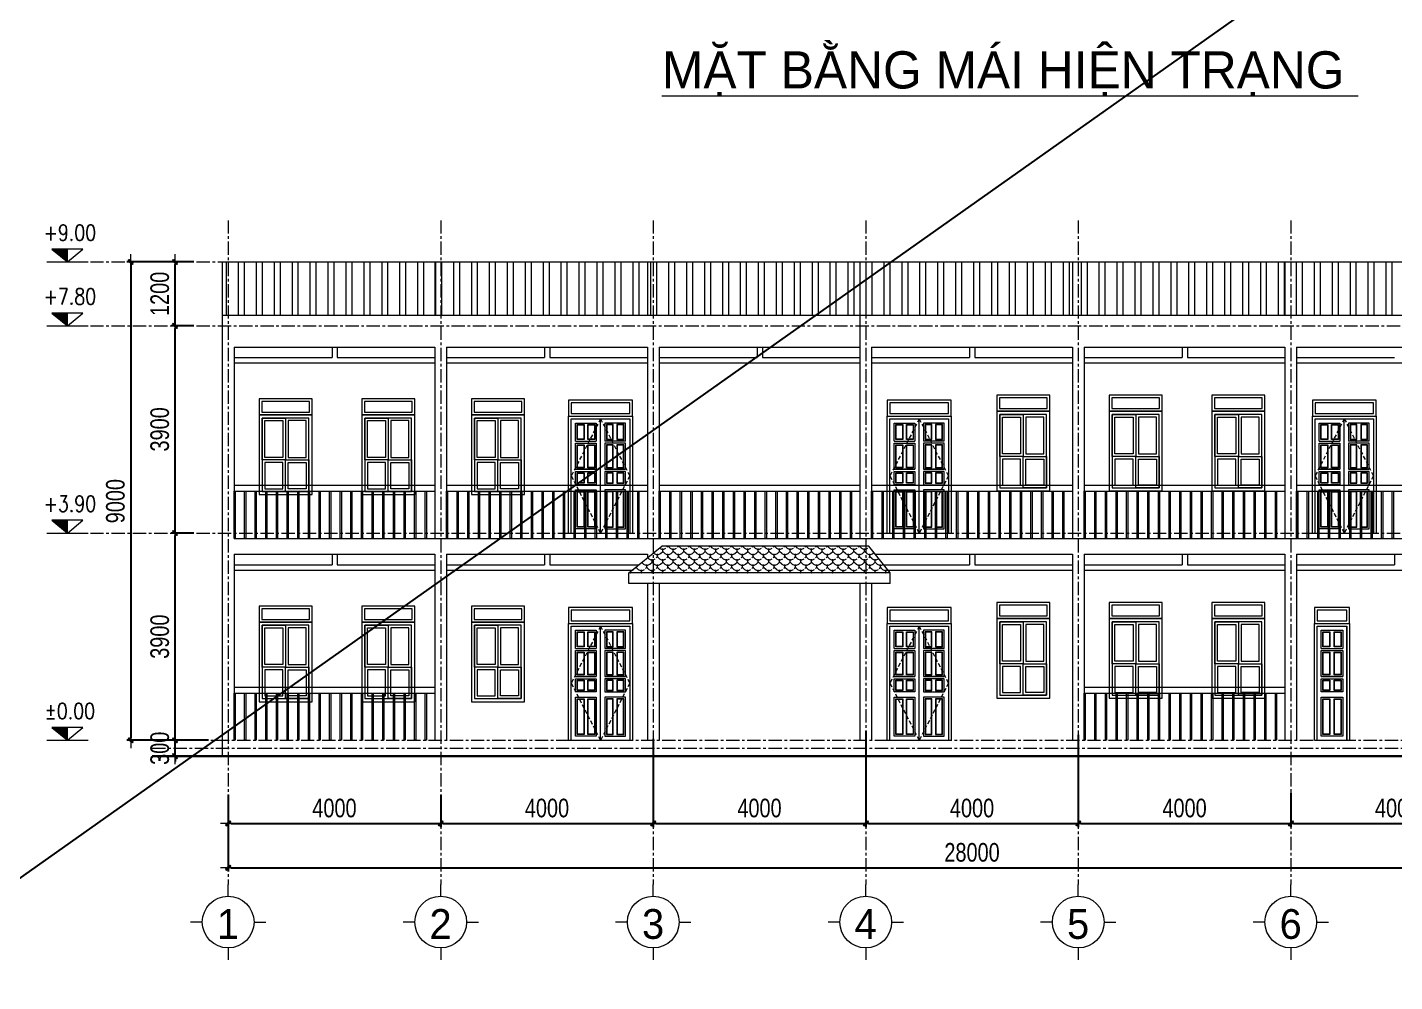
# Model space of a CAD drawing. Header units: millimetres. Extents: x 5243337 to 5938936, y 490824 to 785930.
# Drawn here: x 5692584 to 5718318, y 602022 to 619977 of the extents above; entities that cross this region are included whole.
import ezdxf
from ezdxf.enums import TextEntityAlignment as Align

# ---------------------------------------------------------------- set-up
doc = ezdxf.new("R2010")
doc.units = ezdxf.units.MM
doc.header["$MEASUREMENT"] = 0
doc.header["$PDMODE"] = 32
doc.linetypes.add('CENTER', pattern=[2, 1.25, -0.25, 0.25, -0.25])
doc.linetypes.add('HIDDEN', pattern=[0.375, 0.25, -0.125])
doc.layers.get('0').update_dxf_attribs({"lineweight": 0})
doc.layers.get('Defpoints').update_dxf_attribs({"lineweight": 0})
for name, color, linetype, lineweight in [('dim', 144, 'Continuous', 13), ('hatch1', 136, 'Continuous', 9), ('LC Dim', 8, 'Continuous', 18), ('LC ISO', 153, 'Continuous', 13), ('LC MANH DUT', 35, 'HIDDEN', 5), ('LC Net dam 1', 30, 'Continuous', 30), ('LC Net manh', 9, 'Continuous', 5), ('LC Text1', 3, 'Continuous', 20), ('LC Text2', 7, 'Continuous', 25), ('noithat', 125, 'Continuous', 9), ('text', 1, 'Continuous', 20), ('thay1', 63, 'Continuous', 18), ('truc', 76, 'CENTER', 9)]:
    doc.layers.add(name, color=color, linetype=linetype, lineweight=lineweight)
doc.layers.add('KCS_Plotter', color=11, linetype='Continuous', plot=False)
doc.layers.add('KICHTHUOC', color=9, linetype='Continuous')
doc.styles.add('AVANH-B', font='VHAVANB.TTF')
doc.styles.add('EG Hai', font='VHAVANB.TTF')
doc.styles.add('HOATBIF', font='hoatbif.shx', dxfattribs={"width": 0.8})
doc.styles.add('T1', font='Vnsimli.shx', dxfattribs={"width": 0.8})
doc.dimstyles.new('1-100', dxfattribs={"dimscale": 100, "dimtxt": 2.5, "dimasz": 0.35, "dimexe": 0.5, "dimexo": 0, "dimgap": 0.8, "dimtad": 1, "dimdec": 0, "dimzin": 0, "dimdsep": 46, "dimtxsty": 'HOATBIF', "dimblk1": 'DOT', "dimblk2": 'DOT', "dimsah": 1, "dimcen": -1, "dimdle": 1, "dimclrd": 256, "dimclre": 256, "dimclrt": 4, "dimadec": 3, "dimazin": 2, "dimtfac": 0.333333, "dimtdec": 0, "dimtix": 1, "dimtmove": 2, "dimatfit": 3, "dimldrblk": 'DOT', "dimfxl": 1, "dimtvp": 0.833333, "dimtolj": 1, "dimtzin": 0, "dimarcsym": 0})

# ---------------------------------------------------------------- blocks, each defined once
blk = doc.blocks.new('TTRUC')
at = {"layer": 'LC ISO'}
for p, q in [((0, 6.95), (0, 10.13)), ((-6.95, 0), (-10.13, 0)), ((6.95, 0), (10.13, 0)), ((0, -6.95), (0, -10.13))]:
    blk.add_line(p, q, dxfattribs=at)
at = {"layer": 'LC Net manh'}
blk.add_circle((0, 0), 6.95, dxfattribs=at)
blk = doc.blocks.new('DOT')
at = {"layer": 'dim'}
for p, q in [((-3, 0), (3, 0)), ((-1, -1), (1, 1))]:
    blk.add_line(p, q, dxfattribs=at)
blk.add_lwpolyline([(0.5, 1), (-1, -0.5), (-0.5, -1), (1, 0.5)], close=True, dxfattribs=at)
blk = doc.blocks.new('*D812')
at = {"layer": 'Defpoints', "color": 0, "ltscale": 300, "transparency": 16777216}
for p in [(5696364, 605539), (5700364, 605539), (5700364, 605000)]:
    blk.add_point(p, dxfattribs=at)
at = {"layer": 'LC Dim', "lineweight": -2, "ltscale": 300, "transparency": 16777216}
for p, q in [((5696364, 605539), (5696364, 604930)), ((5700364, 605539), (5700364, 604930)), ((5696413, 605000), (5700315, 605000))]:
    blk.add_line(p, q, dxfattribs=at)
at = {"layer": 'LC Dim', "lineweight": -2, "ltscale": 300, "transparency": 16777216, "xscale": 49, "yscale": 49, "zscale": 49, "rotation": 180}
blk.add_blockref('DOT', (5696364, 605000), dxfattribs=at)
at = {"layer": 'LC Dim', "lineweight": -2, "ltscale": 300, "transparency": 16777216, "xscale": 49, "yscale": 49, "zscale": 49}
blk.add_blockref('DOT', (5700364, 605000), dxfattribs=at)
at = {"layer": 'LC Dim', "color": 4, "ltscale": 300, "transparency": 16777216, "insert": (5698364, 605287), "char_height": 350, "attachment_point": 5, "style": 'HOATBIF'}
blk.add_mtext('\\A1;4000', dxfattribs=at)
blk = doc.blocks.new('_Dot')
at = {"color": 0, "linetype": 'ByBlock', "lineweight": -2}
blk.add_line((-0.5, 0), (-1, 0), dxfattribs=at)
at = {"color": 0, "linetype": 'ByBlock', "const_width": 0.5}
blk.add_lwpolyline([(-0.25, 0, 1), (0.25, 0, 1)], format="xyb", close=True, dxfattribs=at)
blk = doc.blocks.new('*D813')
at = {"layer": 'Defpoints', "color": 0, "transparency": 16777216}
for p in [(5704364, 606591), (5700364, 605539), (5704364, 605000)]:
    blk.add_point(p, dxfattribs=at)
at = {"layer": 'LC Dim', "lineweight": -2, "transparency": 16777216}
for p, q in [((5704364, 606591), (5704364, 604930)), ((5700364, 605539), (5700364, 604930)), ((5700413, 605000), (5704315, 605000))]:
    blk.add_line(p, q, dxfattribs=at)
at = {"layer": 'LC Dim', "lineweight": -2, "transparency": 16777216, "xscale": 49, "yscale": 49, "zscale": 49, "rotation": 180}
blk.add_blockref('DOT', (5700364, 605000), dxfattribs=at)
at = {"layer": 'LC Dim', "lineweight": -2, "transparency": 16777216, "xscale": 49, "yscale": 49, "zscale": 49}
blk.add_blockref('DOT', (5704364, 605000), dxfattribs=at)
at = {"layer": 'LC Dim', "color": 4, "transparency": 16777216, "insert": (5702364, 605287), "char_height": 350, "attachment_point": 5, "style": 'HOATBIF'}
blk.add_mtext('\\A1;4000', dxfattribs=at)
blk = doc.blocks.new('*D814')
at = {"layer": 'Defpoints', "color": 0, "transparency": 16777216}
for p in [(5704364, 606591), (5708364, 606740), (5708364, 605000)]:
    blk.add_point(p, dxfattribs=at)
at = {"layer": 'LC Dim', "lineweight": -2, "transparency": 16777216}
for p, q in [((5704364, 606591), (5704364, 604930)), ((5708364, 606740), (5708364, 604930)), ((5704413, 605000), (5708315, 605000))]:
    blk.add_line(p, q, dxfattribs=at)
at = {"layer": 'LC Dim', "lineweight": -2, "transparency": 16777216, "xscale": 49, "yscale": 49, "zscale": 49, "rotation": 180}
blk.add_blockref('DOT', (5704364, 605000), dxfattribs=at)
at = {"layer": 'LC Dim', "lineweight": -2, "transparency": 16777216, "xscale": 49, "yscale": 49, "zscale": 49}
blk.add_blockref('DOT', (5708364, 605000), dxfattribs=at)
at = {"layer": 'LC Dim', "color": 4, "transparency": 16777216, "insert": (5706364, 605287), "char_height": 350, "attachment_point": 5, "style": 'HOATBIF'}
blk.add_mtext('\\A1;4000', dxfattribs=at)
blk = doc.blocks.new('*D815')
at = {"layer": 'Defpoints', "color": 0, "transparency": 16777216}
for p in [(5708364, 606740), (5712364, 606663), (5712364, 605000)]:
    blk.add_point(p, dxfattribs=at)
at = {"layer": 'LC Dim', "lineweight": -2, "transparency": 16777216}
for p, q in [((5708364, 606740), (5708364, 604930)), ((5712364, 606663), (5712364, 604930)), ((5708413, 605000), (5712315, 605000))]:
    blk.add_line(p, q, dxfattribs=at)
at = {"layer": 'LC Dim', "lineweight": -2, "transparency": 16777216, "xscale": 49, "yscale": 49, "zscale": 49, "rotation": 180}
blk.add_blockref('DOT', (5708364, 605000), dxfattribs=at)
at = {"layer": 'LC Dim', "lineweight": -2, "transparency": 16777216, "xscale": 49, "yscale": 49, "zscale": 49}
blk.add_blockref('DOT', (5712364, 605000), dxfattribs=at)
at = {"layer": 'LC Dim', "color": 4, "transparency": 16777216, "insert": (5710364, 605287), "char_height": 350, "attachment_point": 5, "style": 'HOATBIF'}
blk.add_mtext('\\A1;4000', dxfattribs=at)
blk = doc.blocks.new('*D816')
at = {"layer": 'Defpoints', "color": 0, "transparency": 16777216}
for p in [(5712364, 606663), (5716364, 605580), (5716364, 605000)]:
    blk.add_point(p, dxfattribs=at)
at = {"layer": 'LC Dim', "lineweight": -2, "transparency": 16777216}
for p, q in [((5712364, 606663), (5712364, 604930)), ((5716364, 605580), (5716364, 604930)), ((5712413, 605000), (5716315, 605000))]:
    blk.add_line(p, q, dxfattribs=at)
at = {"layer": 'LC Dim', "lineweight": -2, "transparency": 16777216, "xscale": 49, "yscale": 49, "zscale": 49, "rotation": 180}
blk.add_blockref('DOT', (5712364, 605000), dxfattribs=at)
at = {"layer": 'LC Dim', "lineweight": -2, "transparency": 16777216, "xscale": 49, "yscale": 49, "zscale": 49}
blk.add_blockref('DOT', (5716364, 605000), dxfattribs=at)
at = {"layer": 'LC Dim', "color": 4, "transparency": 16777216, "insert": (5714364, 605287), "char_height": 350, "attachment_point": 5, "style": 'HOATBIF'}
blk.add_mtext('\\A1;4000', dxfattribs=at)
blk = doc.blocks.new('*D817')
at = {"layer": 'Defpoints', "color": 0, "transparency": 16777216}
for p in [(5716364, 605580), (5720364, 605580), (5720364, 605000)]:
    blk.add_point(p, dxfattribs=at)
at = {"layer": 'LC Dim', "lineweight": -2, "transparency": 16777216}
for p, q in [((5716364, 605580), (5716364, 604930)), ((5720364, 605580), (5720364, 604930)), ((5716413, 605000), (5720315, 605000))]:
    blk.add_line(p, q, dxfattribs=at)
at = {"layer": 'LC Dim', "lineweight": -2, "transparency": 16777216, "xscale": 49, "yscale": 49, "zscale": 49, "rotation": 180}
blk.add_blockref('DOT', (5716364, 605000), dxfattribs=at)
at = {"layer": 'LC Dim', "lineweight": -2, "transparency": 16777216, "xscale": 49, "yscale": 49, "zscale": 49}
blk.add_blockref('DOT', (5720364, 605000), dxfattribs=at)
at = {"layer": 'LC Dim', "color": 4, "transparency": 16777216, "insert": (5718364, 605287), "char_height": 350, "attachment_point": 5, "style": 'HOATBIF'}
blk.add_mtext('\\A1;4000', dxfattribs=at)
blk = doc.blocks.new('*D819')
at = {"layer": 'Defpoints', "color": 0, "transparency": 16777216}
for p in [(5696364, 605539), (5724364, 605539), (5724364, 604166)]:
    blk.add_point(p, dxfattribs=at)
at = {"layer": 'LC Dim', "lineweight": -2, "transparency": 16777216}
for p, q in [((5696364, 605539), (5696364, 604096)), ((5724364, 605539), (5724364, 604096)), ((5696413, 604166), (5724315, 604166))]:
    blk.add_line(p, q, dxfattribs=at)
at = {"layer": 'LC Dim', "lineweight": -2, "transparency": 16777216, "xscale": 49, "yscale": 49, "zscale": 49, "rotation": 180}
blk.add_blockref('DOT', (5696364, 604166), dxfattribs=at)
at = {"layer": 'LC Dim', "lineweight": -2, "transparency": 16777216, "xscale": 49, "yscale": 49, "zscale": 49}
blk.add_blockref('DOT', (5724364, 604166), dxfattribs=at)
at = {"layer": 'LC Dim', "color": 4, "transparency": 16777216, "insert": (5710364, 604453), "char_height": 350, "attachment_point": 5, "style": 'HOATBIF'}
blk.add_mtext('\\A1;28000', dxfattribs=at)
blk = doc.blocks.new('sdgfed')
at = {"layer": 'noithat'}
for points in [[(0, 1500), (1000, 1500), (1000, 1800), (0, 1800)], [(50, 1550), (950, 1550), (950, 1750), (50, 1750)], [(0, 0), (1000, 0), (1000, 1500), (0, 1500)], [(60, 60), (940, 60), (940, 1440), (60, 1440)], [(60, 1440), (500, 1440), (500, 650), (60, 650)], [(110, 1390), (450, 1390), (450, 700), (110, 700)], [(940, 1440), (500, 1440), (500, 650), (940, 650)], [(890, 1390), (550, 1390), (550, 700), (890, 700)], [(500, 650), (60, 650), (60, 60), (500, 60)], [(450, 600), (110, 600), (110, 110), (450, 110)], [(500, 650), (940, 650), (940, 60), (500, 60)], [(550, 600), (890, 600), (890, 110), (550, 110)]]:
    blk.add_lwpolyline(points, close=True, dxfattribs=at)
blk = doc.blocks.new('jsfgsdf')
at = {"layer": 'hatch1'}
blk.add_lwpolyline([(50, 2250), (1150, 2250), (1150, 2450), (50, 2450)], close=True, dxfattribs=at)
at = {"layer": 'LC ISO'}
for p, q in [((600, 0), (600, 2150)), ((130, 1730), (520, 1730)), ((130, 1690), (520, 1690)), ((1070, 1730), (680, 1730)), ((1070, 1690), (680, 1690)), ((130, 1200), (520, 1200)), ((1070, 1200), (680, 1200)), ((0, 0), (1200, 0))]:
    blk.add_line(p, q, dxfattribs=at)
at = {"layer": 'LC ISO', "ltscale": 2}
for p, q in [((130, 810), (520, 810)), ((1070, 810), (680, 810))]:
    blk.add_line(p, q, dxfattribs=at)
at = {"layer": 'LC ISO'}
blk.add_lwpolyline([(0, 2200), (1200, 2200), (1200, 2500), (0, 2500)], close=True, dxfattribs=at)
for points in [[(0, 0), (0, 2200), (1200, 2200), (1200, 0)], [(50, 0), (50, 2150), (1150, 2150), (1150, 0)], [(130, 1730), (130, 2070), (520, 2070), (520, 1730)], [(1070, 1730), (1070, 2070), (680, 2070), (680, 1730)], [(130, 1200), (130, 1690)], [(520, 1690), (520, 1200), (130, 1200)], [(680, 1690), (680, 1200), (1070, 1200)], [(1070, 1200), (1070, 1690)], [(130, 910), (130, 1160), (520, 1160)], [(520, 1160), (520, 910), (130, 910)], [(1070, 910), (1070, 1160), (680, 1160)], [(680, 1160), (680, 910), (1070, 910)], [(520, 810), (520, 80), (130, 80), (130, 810)], [(680, 810), (680, 80), (1070, 80), (1070, 810)]]:
    blk.add_lwpolyline(points, dxfattribs=at)
at = {"layer": 'LC MANH DUT', "ltscale": 300}
for p, q in [((600, 2150), (50, 1075)), ((600, 2150), (1150, 1075)), ((50, 1075), (600, 0)), ((1150, 1075), (600, 0))]:
    blk.add_line(p, q, dxfattribs=at)
at = {"layer": 'LC Net manh'}
for points in [[(160, 2040), (290, 2040), (290, 1760), (160, 1760)], [(166, 2034), (284, 2034), (284, 1766), (166, 1766)], [(360, 2040), (490, 2040), (490, 1760), (360, 1760)], [(366, 2034), (484, 2034), (484, 1766), (366, 1766)], [(840, 2040), (710, 2040), (710, 1760), (840, 1760)], [(834, 2034), (716, 2034), (716, 1766), (834, 1766)], [(1040, 2040), (910, 2040), (910, 1760), (1040, 1760)], [(1034, 2034), (916, 2034), (916, 1766), (1034, 1766)], [(160, 1660), (290, 1660), (290, 1230), (160, 1230)], [(166, 1654), (284, 1654), (284, 1236), (166, 1236)], [(360, 1660), (490, 1660), (490, 1230), (360, 1230)], [(366, 1654), (484, 1654), (484, 1236), (366, 1236)], [(840, 1660), (710, 1660), (710, 1230), (840, 1230)], [(834, 1654), (716, 1654), (716, 1236), (834, 1236)], [(1040, 1660), (910, 1660), (910, 1230), (1040, 1230)], [(1034, 1654), (916, 1654), (916, 1236), (1034, 1236)], [(160, 1130), (290, 1130), (290, 940), (160, 940)], [(166, 1124), (284, 1124), (284, 946), (166, 946)], [(360, 1130), (490, 1130), (490, 940), (360, 940)], [(366, 1124), (484, 1124), (484, 946), (366, 946)], [(840, 1130), (710, 1130), (710, 940), (840, 940)], [(834, 1124), (716, 1124), (716, 946), (834, 946)], [(1040, 1130), (910, 1130), (910, 940), (1040, 940)], [(1034, 1124), (916, 1124), (916, 946), (1034, 946)], [(160, 780), (290, 780), (290, 110), (160, 110)], [(166, 774), (284, 774), (284, 116), (166, 116)], [(360, 780), (490, 780), (490, 110), (360, 110)], [(366, 774), (484, 774), (484, 116), (366, 116)], [(840, 780), (710, 780), (710, 110), (840, 110)], [(834, 774), (716, 774), (716, 116), (834, 116)], [(1040, 780), (910, 780), (910, 110), (1040, 110)], [(1034, 774), (916, 774), (916, 116), (1034, 116)]]:
    blk.add_lwpolyline(points, close=True, dxfattribs=at)
blk = doc.blocks.new('sdfvz')
at = {"layer": 'hatch1'}
blk.add_lwpolyline([(50, 2250), (614.5, 2250), (614.5, 2450), (50, 2450)], close=True, dxfattribs=at)
at = {"layer": 'LC ISO'}
for p, q in [((614.5, 0), (614.5, 2150)), ((130, 1730), (534.5, 1730)), ((130, 1690), (534.5, 1690)), ((130, 1200), (534.5, 1200)), ((0, 0), (664.5, 0))]:
    blk.add_line(p, q, dxfattribs=at)
at = {"layer": 'LC ISO', "ltscale": 2}
blk.add_line((130, 810), (534.5, 810), dxfattribs=at)
at = {"layer": 'LC ISO'}
blk.add_lwpolyline([(0, 2200), (664.5, 2200), (664.5, 2500), (0, 2500)], close=True, dxfattribs=at)
for points in [[(0, 0), (0, 2200), (664.5, 2200), (664.5, 0)], [(50, 0), (50, 2150), (614.5, 2150), (614.5, 0)], [(130, 1730), (130, 2070), (534.5, 2070), (534.5, 1730)], [(130, 1200), (130, 1690)], [(534.5, 1690), (534.5, 1200), (130, 1200)], [(130, 910), (130, 1160), (534.5, 1160)], [(534.5, 1160), (534.5, 910), (130, 910)], [(534.5, 810), (534.5, 80), (130, 80), (130, 810)]]:
    blk.add_lwpolyline(points, dxfattribs=at)
at = {"layer": 'LC Net manh'}
for points in [[(160, 2040), (290, 2040), (290, 1760), (160, 1760)], [(166, 2034), (284, 2034), (284, 1766), (166, 1766)], [(374.5, 2040), (504.5, 2040), (504.5, 1760), (374.5, 1760)], [(380.5, 2034), (498.5, 2034), (498.5, 1766), (380.5, 1766)], [(160, 1660), (290, 1660), (290, 1230), (160, 1230)], [(166, 1654), (284, 1654), (284, 1236), (166, 1236)], [(374.5, 1660), (504.5, 1660), (504.5, 1230), (374.5, 1230)], [(380.5, 1654), (498.5, 1654), (498.5, 1236), (380.5, 1236)], [(160, 1130), (290, 1130), (290, 940), (160, 940)], [(166, 1124), (284, 1124), (284, 946), (166, 946)], [(374.5, 1130), (504.5, 1130), (504.5, 940), (374.5, 940)], [(380.5, 1124), (498.5, 1124), (498.5, 946), (380.5, 946)], [(160, 780), (290, 780), (290, 110), (160, 110)], [(166, 774), (284, 774), (284, 116), (166, 116)], [(374.5, 780), (504.5, 780), (504.5, 110), (374.5, 110)], [(380.5, 774), (498.5, 774), (498.5, 116), (380.5, 116)]]:
    blk.add_lwpolyline(points, close=True, dxfattribs=at)
blk = doc.blocks.new('*U502')
at = {"layer": 'LC ISO'}
blk.add_lwpolyline([(-10, 445), (10, 445), (10, -445), (-10, -445)], close=True, dxfattribs=at)
blk = doc.blocks.new('*U503')
at = {"layer": 'thay1', "color": 0, "linetype": 'ByBlock', "lineweight": -2, "transparency": 16777216}
for p in [(0, 0), (200, 0), (400, 0), (600, 0), (800, 0), (1000, 0), (1200, 0), (1400, 0), (1600, 0), (1800, 0), (2000, 0), (2200, 0), (2400, 0), (2600, 0), (2800, 0), (3000, 0), (3200, 0), (3400, 0), (3600, 0)]:
    blk.add_blockref('*U502', p, dxfattribs=at)
blk = doc.blocks.new('*U504')
at = {"layer": 'LC ISO'}
blk.add_lwpolyline([(-10, 445), (10, 445), (10, -445), (-10, -445)], close=True, dxfattribs=at)
blk = doc.blocks.new('*U505')
at = {"layer": 'thay1', "color": 0, "linetype": 'ByBlock', "lineweight": -2, "transparency": 16777216}
for p in [(0, 0), (200, 0), (400, 0), (600, 0), (800, 0), (1000, 0), (1200, 0), (1400, 0), (1600, 0), (1800, 0), (2000, 0), (2200, 0), (2400, 0), (2600, 0), (2800, 0), (3000, 0), (3200, 0), (3400, 0), (3600, 0)]:
    blk.add_blockref('*U504', p, dxfattribs=at)
blk = doc.blocks.new('*D820')
at = {"layer": 'Defpoints', "color": 0, "ltscale": 300, "transparency": 16777216}
for p in [(5695364, 606563), (5695995, 606563), (5695995, 606263)]:
    blk.add_point(p, dxfattribs=at)
at = {"layer": 'LC Dim', "lineweight": -2, "ltscale": 300, "transparency": 16777216}
for p, q in [((5695995, 606563), (5695294, 606563)), ((5695364, 606612), (5695364, 606661)), ((5695364, 606263), (5695364, 606563)), ((5695995, 606263), (5695294, 606263)), ((5695364, 606214), (5695364, 606165))]:
    blk.add_line(p, q, dxfattribs=at)
at = {"layer": 'LC Dim', "lineweight": -2, "ltscale": 300, "transparency": 16777216, "xscale": 49, "yscale": 49, "zscale": 49}
for p, rotation in [((5695364, 606563), 270), ((5695364, 606263), 90)]:
    blk.add_blockref('DOT', p, dxfattribs=dict(at, rotation=rotation))
at = {"layer": 'LC Dim', "color": 4, "ltscale": 300, "transparency": 16777216, "insert": (5695077, 606413), "char_height": 350, "attachment_point": 5, "rotation": 90, "style": 'HOATBIF'}
blk.add_mtext('\\A1;300', dxfattribs=at)
blk = doc.blocks.new('*D821')
at = {"layer": 'Defpoints', "color": 0, "transparency": 16777216}
for p in [(5695364, 610463), (5695720, 610463), (5695995, 606563)]:
    blk.add_point(p, dxfattribs=at)
at = {"layer": 'LC Dim', "lineweight": -2, "transparency": 16777216}
for p, q in [((5695720, 610463), (5695294, 610463)), ((5695364, 606612), (5695364, 610414)), ((5695995, 606563), (5695294, 606563))]:
    blk.add_line(p, q, dxfattribs=at)
at = {"layer": 'LC Dim', "lineweight": -2, "transparency": 16777216, "xscale": 49, "yscale": 49, "zscale": 49}
for p, rotation in [((5695364, 610463), 90), ((5695364, 606563), 270)]:
    blk.add_blockref('DOT', p, dxfattribs=dict(at, rotation=rotation))
at = {"layer": 'LC Dim', "color": 4, "transparency": 16777216, "insert": (5695077, 608513), "char_height": 350, "attachment_point": 5, "rotation": 90, "style": 'HOATBIF'}
blk.add_mtext('\\A1;3900', dxfattribs=at)
blk = doc.blocks.new('Caodo1')
at = {"layer": 'LC Text1'}
blk.add_hatch(color=256, dxfattribs=at).paths.add_polyline_path([(0, 200), (0, 0), (243, 200)])
for p, q in [((324, 0), (-324, 0)), ((0, 0), (0, 200))]:
    blk.add_line(p, q, dxfattribs=at)
blk.add_lwpolyline([(-243, 200), (243, 200), (0, 0), (0, 0)], close=True, dxfattribs=at)
at = {"layer": 'LC Text1', "style": 'T1', "width": 0.8}
blk.add_attdef('%%P0,00', text='', height=250, dxfattribs=at).set_placement((-39, 460), align=Align.MIDDLE_CENTER)
blk = doc.blocks.new('*D822')
at = {"layer": 'Defpoints', "color": 0, "transparency": 16777216}
for p in [(5695720, 615563), (5694529, 606563), (5695903, 606563)]:
    blk.add_point(p, dxfattribs=at)
at = {"layer": 'LC Dim', "lineweight": -2, "transparency": 16777216}
for p, q in [((5695720, 615563), (5694459, 615563)), ((5694529, 615514), (5694529, 606612)), ((5695903, 606563), (5694459, 606563))]:
    blk.add_line(p, q, dxfattribs=at)
at = {"layer": 'LC Dim', "lineweight": -2, "transparency": 16777216, "xscale": 49, "yscale": 49, "zscale": 49}
for p, rotation in [((5694529, 615563), 90), ((5694529, 606563), 270)]:
    blk.add_blockref('DOT', p, dxfattribs=dict(at, rotation=rotation))
at = {"layer": 'LC Dim', "color": 4, "transparency": 16777216, "insert": (5694242, 611063), "char_height": 350, "attachment_point": 5, "rotation": 90, "style": 'HOATBIF'}
blk.add_mtext('\\A1;9000', dxfattribs=at)
blk = doc.blocks.new('*U506')
at = {"layer": 'LC ISO'}
blk.add_lwpolyline([(-10, 445), (10, 445), (10, -445), (-10, -445)], close=True, dxfattribs=at)
blk = doc.blocks.new('*U517')
at = {"layer": 'thay1', "color": 0, "linetype": 'ByBlock', "lineweight": -2, "transparency": 16777216}
for p in [(0, 0), (200, 0), (400, 0), (600, 0), (800, 0), (1000, 0), (1200, 0), (1400, 0), (1600, 0), (1800, 0), (2000, 0), (2200, 0), (2400, 0), (2600, 0), (2800, 0), (3000, 0), (3200, 0), (3400, 0), (3600, 0)]:
    blk.add_blockref('*U506', p, dxfattribs=at)
blk = doc.blocks.new('*U518')
at = {"layer": 'LC ISO'}
blk.add_lwpolyline([(-10, 445), (10, 445), (10, -445), (-10, -445)], close=True, dxfattribs=at)
blk = doc.blocks.new('*U519')
at = {"layer": 'thay1', "color": 0, "linetype": 'ByBlock', "lineweight": -2, "transparency": 16777216}
for p in [(0, 0), (200, 0), (400, 0), (600, 0), (800, 0), (1000, 0), (1200, 0), (1400, 0), (1600, 0), (1800, 0), (2000, 0), (2200, 0), (2400, 0), (2600, 0), (2800, 0), (3000, 0), (3200, 0), (3400, 0), (3600, 0)]:
    blk.add_blockref('*U518', p, dxfattribs=at)
blk = doc.blocks.new('*U520')
at = {"layer": 'LC ISO'}
blk.add_lwpolyline([(-10, 445), (10, 445), (10, -445), (-10, -445)], close=True, dxfattribs=at)
blk = doc.blocks.new('*U521')
at = {"layer": 'thay1', "color": 0, "linetype": 'ByBlock', "lineweight": -2, "transparency": 16777216}
for p in [(0, 0), (200, 0), (400, 0), (600, 0), (800, 0), (1000, 0), (1200, 0), (1400, 0), (1600, 0), (1800, 0), (2000, 0), (2200, 0), (2400, 0), (2600, 0), (2800, 0), (3000, 0), (3200, 0), (3400, 0), (3600, 0)]:
    blk.add_blockref('*U520', p, dxfattribs=at)
blk = doc.blocks.new('*U522')
at = {"layer": 'LC ISO'}
blk.add_lwpolyline([(-10, 445), (10, 445), (10, -445), (-10, -445)], close=True, dxfattribs=at)
blk = doc.blocks.new('*U523')
at = {"layer": 'thay1', "color": 0, "linetype": 'ByBlock', "lineweight": -2, "transparency": 16777216}
for p in [(0, 0), (200, 0), (400, 0), (600, 0), (800, 0), (1000, 0), (1200, 0), (1400, 0), (1600, 0), (1800, 0), (2000, 0), (2200, 0), (2400, 0), (2600, 0), (2800, 0), (3000, 0), (3200, 0), (3400, 0), (3600, 0)]:
    blk.add_blockref('*U522', p, dxfattribs=at)
blk = doc.blocks.new('*U536')
at = {"layer": 'LC ISO'}
blk.add_lwpolyline([(-10, 445), (10, 445), (10, -445), (-10, -445)], close=True, dxfattribs=at)
blk = doc.blocks.new('*U537')
at = {"layer": 'thay1', "color": 0, "linetype": 'ByBlock', "lineweight": -2, "transparency": 16777216}
for p in [(0, 0), (200, 0), (400, 0), (600, 0), (800, 0), (1000, 0), (1200, 0), (1400, 0), (1600, 0), (1800, 0), (2000, 0), (2200, 0), (2400, 0), (2600, 0), (2800, 0), (3000, 0), (3200, 0), (3400, 0), (3600, 0)]:
    blk.add_blockref('*U536', p, dxfattribs=at)
blk = doc.blocks.new('*U507')
at = {"layer": 'LC ISO'}
blk.add_lwpolyline([(-10, 445), (10, 445), (10, -445), (-10, -445)], close=True, dxfattribs=at)
blk = doc.blocks.new('*U508')
at = {"layer": 'thay1', "color": 0, "linetype": 'ByBlock', "lineweight": -2, "transparency": 16777216}
for p in [(0, 0), (200, 0), (400, 0), (600, 0), (800, 0), (1000, 0), (1200, 0), (1400, 0), (1600, 0), (1800, 0), (2000, 0), (2200, 0), (2400, 0), (2600, 0), (2800, 0), (3000, 0), (3200, 0), (3400, 0), (3600, 0)]:
    blk.add_blockref('*U507', p, dxfattribs=at)
blk = doc.blocks.new('*D834')
at = {"layer": 'Defpoints', "color": 0, "transparency": 16777216}
for p in [(5695364, 614363), (5695720, 614363), (5695720, 610463)]:
    blk.add_point(p, dxfattribs=at)
at = {"layer": 'LC Dim', "lineweight": -2, "transparency": 16777216}
for p, q in [((5695720, 614363), (5695294, 614363)), ((5695364, 610512), (5695364, 614314)), ((5695720, 610463), (5695294, 610463))]:
    blk.add_line(p, q, dxfattribs=at)
at = {"layer": 'LC Dim', "lineweight": -2, "transparency": 16777216, "xscale": 49, "yscale": 49, "zscale": 49}
for p, rotation in [((5695364, 614363), 90), ((5695364, 610463), 270)]:
    blk.add_blockref('DOT', p, dxfattribs=dict(at, rotation=rotation))
at = {"layer": 'LC Dim', "color": 4, "transparency": 16777216, "insert": (5695077, 612413), "char_height": 350, "attachment_point": 5, "rotation": 90, "style": 'HOATBIF'}
blk.add_mtext('\\A1;3900', dxfattribs=at)
blk = doc.blocks.new('*D835')
at = {"layer": 'Defpoints', "color": 0, "transparency": 16777216}
for p in [(5695364, 615563), (5695720, 615563), (5695720, 614363)]:
    blk.add_point(p, dxfattribs=at)
at = {"layer": 'LC Dim', "lineweight": -2, "transparency": 16777216}
for p, q in [((5695720, 615563), (5695294, 615563)), ((5695364, 614412), (5695364, 615514)), ((5695720, 614363), (5695294, 614363))]:
    blk.add_line(p, q, dxfattribs=at)
at = {"layer": 'LC Dim', "lineweight": -2, "transparency": 16777216, "xscale": 49, "yscale": 49, "zscale": 49}
for p, rotation in [((5695364, 615563), 90), ((5695364, 614363), 270)]:
    blk.add_blockref('DOT', p, dxfattribs=dict(at, rotation=rotation))
at = {"layer": 'LC Dim', "color": 4, "transparency": 16777216, "insert": (5695077, 614963), "char_height": 350, "attachment_point": 5, "rotation": 90, "style": 'HOATBIF'}
blk.add_mtext('\\A1;1200', dxfattribs=at)

msp = doc.modelspace()

# ---------------------------------------------------------------- hatches: boundary and pattern name
at = {"layer": 'hatch1'}
h = msp.add_hatch(dxfattribs=at)
h.set_pattern_fill('ANSI32', color=256, scale=900, angle=45)
h.set_pattern_definition([(90, (77521.43, -18943.3), (-337.5, 0), []), (90, (77633.93, -18830.8), (-337.5, 0), [])])
h.paths.add_polyline_path([(5696253.6, 615562.7), (5696253.6, 614562.7), (5724473.6, 614562.7), (5724473.6, 615562.7)])
h = msp.add_hatch(dxfattribs=at)
h.set_pattern_fill('NGOITAMB', color=256, scale=200)
h.set_pattern_definition([(0, (61021.43, -18943.29), (0, 200), [40, -160]), (0, (61121.43, -18843.29), (0, 200), [40, -160]), (45, (61101.43, -18923.29), (0, 200), [56.5685425, -226.27417]), (45, (61021.43, -18803.29), (0, 200), [28.283871, -254.559302]), (45, (61201.43, -18823.29), (0, 200), [28.284271, -254.559302]), (135, (61181.43, -18923.29), (-200, 2e-14), [56.5685425, -226.27417]), (135, (61081.43, -18823.29), (-200, 2e-14), [56.5685425, -226.27417]), (26.5650512, (61061.43, -18943.29), (200, 2e-07), [44.72, -402.4935954]), (26.5650512, (61161.43, -18843.29), (200, 2e-07), [44.72, -402.4935954]), (333.4349488, (61181.43, -18923.29), (200, -2e-07), [44.72, -402.4935954]), (333.4349488, (61081.43, -18823.29), (200, -2e-07), [44.72, -402.4935954]), (90, (61141.43, -18883.29), (-200, 1e-14), [56, -144]), (90, (61041.43, -18783.29), (-200, 1e-14), [56, -144])])
h.paths.add_polyline_path([(5704523.6, 610213.2), (5703903.6, 609713.2), (5708823.6, 609713.2), (5708423.6, 610213.2)])

# ---------------------------------------------------------------- linework, layer by layer
at = {"layer": 'KCS_Plotter'}
msp.add_line((5742198.3, 639151.2), (5679194, 594604.2), dxfattribs=at)
at = {"layer": 'LC Net dam 1'}
msp.add_line((5694934.6, 606262.7), (5726372.6, 606262.7), dxfattribs=at)
at = {"layer": 'thay1'}
for p, q in [((5696253.6, 615562.7), (5696253.6, 606262.7)), ((5696253.6, 615562.7), (5724473.6, 615562.7)), ((5700253.6, 615562.7), (5700253.6, 614562.7)), ((5704253.6, 615562.7), (5704253.6, 614562.7)), ((5708253.6, 615562.7), (5708253.6, 610362.7)), ((5712253.6, 615562.7), (5712253.6, 614562.7)), ((5716253.6, 615562.7), (5716253.6, 614562.7)), ((5696253.6, 614562.7), (5724473.6, 614562.7)), ((5696473.6, 613962.7), (5696473.6, 610362.7)), ((5696473.6, 613962.7), (5700253.6, 613962.7)), ((5696473.6, 613762.7), (5698318.1, 613762.7)), ((5698318.1, 613962.7), (5698318.1, 613762.7)), ((5698418.1, 613962.7), (5698418.1, 613762.7)), ((5698418.1, 613762.7), (5700253.6, 613762.7)), ((5700253.6, 613962.7), (5700253.6, 610362.7)), ((5700473.6, 613962.7), (5700473.6, 610362.7)), ((5700473.6, 613962.7), (5704253.6, 613962.7)), ((5700473.6, 613762.7), (5702318.1, 613762.7)), ((5702318.1, 613962.7), (5702318.1, 613762.7)), ((5702418.1, 613962.7), (5702418.1, 613762.7)), ((5702418.1, 613762.7), (5704253.6, 613762.7)), ((5704253.6, 613962.7), (5704253.6, 610362.7)), ((5704473.6, 613962.7), (5704473.6, 610362.7)), ((5704473.6, 613962.7), (5708253.6, 613962.7)), ((5704473.6, 613762.7), (5706318.1, 613762.7)), ((5706318.1, 613962.7), (5706318.1, 613762.7)), ((5706418.1, 613962.7), (5706418.1, 613762.7)), ((5706418.1, 613762.7), (5708253.6, 613762.7)), ((5708473.6, 613962.7), (5708473.6, 610362.7)), ((5708473.6, 613962.7), (5712253.6, 613962.7)), ((5708473.6, 613762.7), (5710318.1, 613762.7)), ((5710318.1, 613962.7), (5710318.1, 613762.7)), ((5710418.1, 613962.7), (5710418.1, 613762.7)), ((5710418.1, 613762.7), (5712253.6, 613762.7)), ((5712253.6, 613962.7), (5712253.6, 610362.7)), ((5712473.6, 613962.7), (5712473.6, 610362.7)), ((5712473.6, 613962.7), (5716253.6, 613962.7)), ((5712473.6, 613762.7), (5714318.1, 613762.7)), ((5714318.1, 613962.7), (5714318.1, 613762.7)), ((5714418.1, 613962.7), (5714418.1, 613762.7)), ((5714418.1, 613762.7), (5716253.6, 613762.7)), ((5716253.6, 613962.7), (5716253.6, 610362.7)), ((5716473.6, 613962.7), (5716473.6, 610362.7)), ((5716473.6, 613962.7), (5720253.6, 613962.7)), ((5716473.6, 613762.7), (5718318.1, 613762.7)), ((5696473.6, 613662.7), (5700253.6, 613662.7)), ((5700473.6, 613662.7), (5704253.6, 613662.7)), ((5704473.6, 613662.7), (5708253.6, 613662.7)), ((5708473.6, 613662.7), (5712253.6, 613662.7)), ((5712473.6, 613662.7), (5716253.6, 613662.7)), ((5716473.6, 613662.7), (5720253.6, 613662.7)), ((5696473.6, 611362.7), (5700253.6, 611362.7)), ((5696473.6, 611252.7), (5700253.6, 611252.7)), ((5700473.6, 611362.7), (5704253.6, 611362.7)), ((5700473.6, 611252.7), (5704253.6, 611252.7)), ((5704473.6, 611362.7), (5708253.6, 611362.7)), ((5704473.6, 611252.7), (5708253.6, 611252.7)), ((5708473.6, 611362.7), (5712253.6, 611362.7)), ((5708473.6, 611252.7), (5712253.6, 611252.7)), ((5712473.6, 611362.7), (5716253.6, 611362.7)), ((5712473.6, 611252.7), (5716253.6, 611252.7)), ((5716473.6, 611362.7), (5720253.6, 611362.7)), ((5716473.6, 611252.7), (5720253.6, 611252.7)), ((5696473.6, 610362.7), (5724253.6, 610362.7)), ((5703903.6, 609713.2), (5704523.6, 610213.2)), ((5708423.6, 610213.2), (5704523.6, 610213.2)), ((5708823.6, 609713.2), (5708423.6, 610213.2)), ((5696473.6, 610062.7), (5700253.6, 610062.7)), ((5696473.6, 610062.7), (5696473.6, 606562.7)), ((5698318.1, 610062.7), (5698318.1, 609862.7)), ((5698418.1, 610062.7), (5698418.1, 609862.7)), ((5700253.6, 610062.7), (5700253.6, 606562.7)), ((5700473.6, 610062.7), (5700473.6, 606562.7)), ((5700473.6, 610062.7), (5704253.6, 610062.7)), ((5702318.1, 610062.7), (5702318.1, 609862.7)), ((5702418.1, 610062.7), (5702418.1, 609862.7)), ((5704253.6, 610062.7), (5704253.6, 609995.5)), ((5708544, 610062.7), (5712253.6, 610062.7)), ((5710318.1, 610062.7), (5710318.1, 609862.7)), ((5710418.1, 610062.7), (5710418.1, 609862.7)), ((5712253.6, 610062.7), (5712253.6, 606562.7)), ((5712473.6, 610062.7), (5712473.6, 606562.7)), ((5712473.6, 610062.7), (5716253.6, 610062.7)), ((5714318.1, 610062.7), (5714318.1, 609862.7)), ((5714418.1, 610062.7), (5714418.1, 609862.7)), ((5716253.6, 610062.7), (5716253.6, 606562.7)), ((5716473.6, 610062.7), (5716473.6, 606562.7)), ((5716473.6, 610062.7), (5720253.6, 610062.7)), ((5718318.1, 610062.7), (5718318.1, 609862.7)), ((5696473.6, 609862.7), (5698318.1, 609862.7)), ((5696473.6, 609762.7), (5700253.6, 609762.7)), ((5698418.1, 609862.7), (5700253.6, 609862.7)), ((5700473.6, 609862.7), (5702318.1, 609862.7)), ((5700473.6, 609762.7), (5703964.9, 609762.7)), ((5702418.1, 609862.7), (5704088.9, 609862.7)), ((5708823.6, 609713.2), (5703903.6, 609713.2)), ((5703903.6, 609513.2), (5703903.6, 609713.2)), ((5708704, 609862.7), (5710318.1, 609862.7)), ((5708784, 609762.7), (5712253.6, 609762.7)), ((5708823.6, 609513.2), (5708823.6, 609713.2)), ((5710418.1, 609862.7), (5712253.6, 609862.7)), ((5712473.6, 609862.7), (5714318.1, 609862.7)), ((5712473.6, 609762.7), (5716253.6, 609762.7)), ((5714418.1, 609862.7), (5716253.6, 609862.7)), ((5716473.6, 609862.7), (5718318.1, 609862.7)), ((5716473.6, 609762.7), (5720253.6, 609762.7)), ((5708823.6, 609513.2), (5703903.6, 609513.2)), ((5704253.6, 609513.2), (5704253.6, 606562.7)), ((5704473.6, 609513.2), (5704473.6, 606562.7)), ((5708253.6, 609513.2), (5708253.6, 606562.7)), ((5708473.6, 609513.2), (5708473.6, 606562.7)), ((5696473.6, 607562.7), (5700253.6, 607562.7)), ((5696473.6, 607452.7), (5700253.6, 607452.7)), ((5712473.6, 607562.7), (5716253.6, 607562.7)), ((5712473.6, 607452.7), (5716253.6, 607452.7))]:
    msp.add_line(p, q, dxfattribs=at)
at = {"layer": 'truc', "ltscale": 200}
for p, q in [((5696363.6, 616346.4), (5696363.6, 603851.9)), ((5700363.6, 616346.4), (5700363.6, 603851.9)), ((5704363.6, 616346.4), (5704363.6, 603851.9)), ((5708363.6, 616346.4), (5708363.6, 603851.9)), ((5712363.6, 616346.4), (5712363.6, 603851.9)), ((5716363.6, 616346.4), (5716363.6, 603851.9)), ((5692970.1, 615562.7), (5725579.6, 615562.7)), ((5692970.1, 614362.7), (5725579.6, 614362.7)), ((5692970.1, 610462.7), (5725579.6, 610462.7)), ((5694934.6, 606562.7), (5726372.6, 606562.7)), ((5694934.6, 606412.7), (5726372.6, 606412.7))]:
    msp.add_line(p, q, dxfattribs=at)

# ---------------------------------------------------------------- block references
at = {"layer": 'KICHTHUOC', "ltscale": 300, "xscale": 70, "yscale": 70, "zscale": 70}
for p in [(5696363.6, 603142.7), (5700363.6, 603142.7), (5704363.6, 603142.7), (5708363.6, 603142.7), (5712363.6, 603142.7), (5716363.6, 603142.7)]:
    msp.add_blockref('TTRUC', p, dxfattribs=at)
at = {"layer": 'LC Text1'}
ref = msp.add_blockref('Caodo1', (5693338.4, 615562.7), dxfattribs=dict(at, xscale=-1.2, yscale=1.2))
ref.add_attrib('%%P0,00', '+9.00', dxfattribs={"layer": 'LC Text2', "height": 300, "style": 'T1', "width": 0.8}).set_placement((5693385.3, 616114.1), align=Align.MIDDLE_CENTER)
ref = msp.add_blockref('Caodo1', (5693338.4, 614362.7), dxfattribs=dict(at, xscale=-1.2, yscale=1.2))
ref.add_attrib('%%P0,00', '+7.80', dxfattribs={"layer": 'LC Text2', "height": 300, "style": 'T1', "width": 0.8}).set_placement((5693385.3, 614914.1), align=Align.MIDDLE_CENTER)
ref = msp.add_blockref('Caodo1', (5693338.4, 610462.7), dxfattribs=dict(at, xscale=-1.2, yscale=1.2))
ref.add_attrib('%%P0,00', '+3.90', dxfattribs={"layer": 'LC Text2', "height": 300, "style": 'T1', "width": 0.8}).set_placement((5693385.3, 611014.1), align=Align.MIDDLE_CENTER)
ref = msp.add_blockref('Caodo1', (5693338.4, 606562.7), dxfattribs=dict(at, xscale=-1.2, yscale=1.2))
ref.add_attrib('%%P0,00', '%%p0.00', dxfattribs={"layer": 'LC Text2', "height": 300, "style": 'T1', "width": 0.8}).set_placement((5693385.3, 607114.1), align=Align.MIDDLE_CENTER)
at = {"layer": 'thay1'}
for name, p in [('sdgfed', (5696944.5, 611187.2)), ('sdgfed', (5698876.5, 611187.2)), ('sdgfed', (5700940.5, 611187.2)), ('sdgfed', (5710828, 611254.2)), ('sdgfed', (5712944.5, 611254.2)), ('sdgfed', (5714876.5, 611254.2)), ('jsfgsdf', (5702771.6, 610462.7)), ('jsfgsdf', (5708769.1, 610462.7)), ('jsfgsdf', (5716769.1, 610462.7)), ('*U517', (5696483.6, 610807.7)), ('*U519', (5700483.6, 610807.7)), ('*U521', (5704483.6, 610807.7)), ('*U523', (5708483.6, 610807.7)), ('*U537', (5712483.6, 610807.7)), ('*U508', (5716483.6, 610807.7)), ('sdgfed', (5710828, 607354.2)), ('sdgfed', (5712944.5, 607354.2)), ('sdgfed', (5714876.5, 607354.2)), ('sdgfed', (5696944.5, 607287.2)), ('sdgfed', (5698876.5, 607287.2)), ('sdgfed', (5700940.5, 607287.2)), ('jsfgsdf', (5702771.6, 606562.7)), ('jsfgsdf', (5708769.1, 606562.7)), ('sdfvz', (5716806.6, 606562.7)), ('*U503', (5696483.6, 607007.7)), ('*U505', (5712483.6, 607007.7))]:
    msp.add_blockref(name, p, dxfattribs=at)

# ---------------------------------------------------------------- texts
at = {"layer": 'text', "style": 'AVANH-B'}
msp.add_text('%%UmÆt b»ng m¸i hiÖn tr¹ng ', height=700, dxfattribs=at).set_placement((5711080.8, 618827), align=Align.CENTER)
at = {"layer": 'text', "ltscale": 0.2, "style": 'EG Hai'}
for s, p in [('1', (5696360.9, 602659.3)), ('2', (5700360.9, 602659.3)), ('3', (5704360.9, 602659.3)), ('4', (5708360.9, 602659.3)), ('5', (5712360.9, 602659.3)), ('6', (5716360.9, 602659.3))]:
    msp.add_text(s, height=560, dxfattribs=at).set_placement(p, align=Align.BOTTOM_CENTER)

# ---------------------------------------------------------------- dimensions: what is measured, and where the dimension line sits
at = {"layer": 'LC Dim'}
for base, p1, p2, text, picture, middle in [((5694529.1, 606562.7), (5695720.1, 615562.7), (5695903.1, 606562.7), '9000', '*D822', (5694242.1, 611062.7)), ((5695364.1, 610462.7), (5695995.1, 606562.7), (5695720.1, 610462.7), '3900', '*D821', (5695077.1, 608512.7))]:
    dim = msp.add_linear_dim(base=base, p1=p1, p2=p2, angle=90, text=text, dimstyle='1-100', override={"dimscale": 140}, dxfattribs=at)
    dim.commit()
    dim.dimension.update_dxf_attribs({"geometry": picture, "text_midpoint": middle})
for base, p1, p2, picture, middle in [((5695364.1, 615562.7), (5695720.1, 614362.7), (5695720.1, 615562.7), '*D835', (5695077.1, 614962.7)), ((5695364.1, 614362.7), (5695720.1, 610462.7), (5695720.1, 614362.7), '*D834', (5695077.1, 612412.7))]:
    dim = msp.add_linear_dim(base=base, p1=p1, p2=p2, angle=90, dimstyle='1-100', override={"dimscale": 140}, dxfattribs=at)
    dim.commit()
    dim.dimension.update_dxf_attribs({"geometry": picture, "text_midpoint": middle})
at = {"layer": 'LC Dim', "ltscale": 300}
dim = msp.add_linear_dim(base=(5695364.1, 606562.7), p1=(5695995.1, 606262.7), p2=(5695995.1, 606562.7), angle=90, dimstyle='1-100', override={"dimscale": 140}, dxfattribs=at)
dim.commit()
dim.dimension.update_dxf_attribs({"geometry": '*D820', "text_midpoint": (5695077.1, 606412.7)})
at = {"layer": 'LC Dim'}
for base, p1, p2, picture, middle in [((5704363.6, 605000.1), (5700363.6, 605538.6), (5704363.6, 606591.1), '*D813', (5702363.6, 605287.1)), ((5708363.6, 605000.1), (5704363.6, 606591.1), (5708363.6, 606739.6), '*D814', (5706363.6, 605287.1)), ((5712363.6, 605000.1), (5708363.6, 606739.6), (5712363.6, 606662.8), '*D815', (5710363.6, 605287.1)), ((5716363.6, 605000.1), (5712363.6, 606662.8), (5716363.6, 605579.6), '*D816', (5714363.6, 605287.1)), ((5724363.6, 604166.1), (5696363.6, 605538.6), (5724363.6, 605538.6), '*D819', (5710363.6, 604453.1)), ((5720363.6, 605000.1), (5716363.6, 605579.6), (5720363.6, 605579.6), '*D817', (5718363.6, 605287.1))]:
    dim = msp.add_linear_dim(base=base, p1=p1, p2=p2, dimstyle='1-100', override={"dimscale": 140}, dxfattribs=at)
    dim.commit()
    dim.dimension.update_dxf_attribs({"geometry": picture, "text_midpoint": middle})
at = {"layer": 'LC Dim', "ltscale": 300}
dim = msp.add_linear_dim(base=(5700363.6, 605000.1), p1=(5696363.6, 605538.6), p2=(5700363.6, 605538.6), dimstyle='1-100', override={"dimscale": 140}, dxfattribs=at)
dim.commit()
dim.dimension.update_dxf_attribs({"geometry": '*D812', "text_midpoint": (5698363.6, 605287.1)})

doc.saveas('drawing.dxf')
